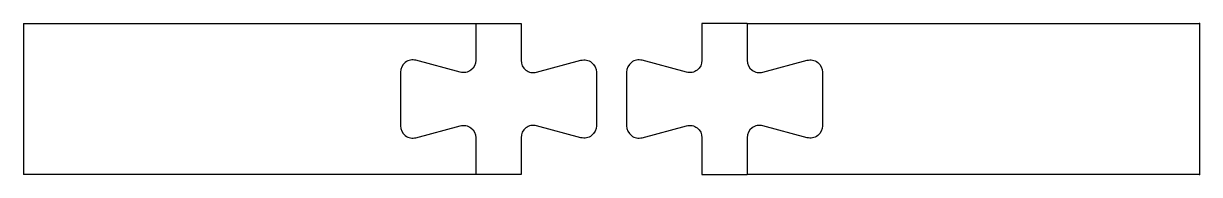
# Model space of a CAD drawing. Extents: x -100 to 290, y -30 to 20.
import ezdxf

# ---------------------------------------------------------------- set-up
doc = ezdxf.new("R2010")
doc.units = 0
doc.layers.add('1', color=7, linetype='CONTINUOUS')

msp = doc.modelspace()

# ---------------------------------------------------------------- linework, layer by layer
at = {"layer": '1', "color": 7, "linetype": 'CONTINUOUS'}
for p, q in [((-99.99508, 20), (50.00492, 20)), ((-99.99508, 20), (-99.99508, -30)), ((50.00492, 20), (65.00492, 20)), ((140.00492, 20), (125.00492, 20)), ((140.00492, 20), (290, 20)), ((290, 20), (290, -30)), ((50.00492, -30), (-99.99508, -30)), ((65.00492, -30), (50.00492, -30)), ((125.00492, -30), (140.00492, -30)), ((290, -30), (140.00492, -30))]:
    msp.add_line(p, q, dxfattribs=at)
for points in [[(50.00492, 20), (50.00492, 7.84322), (50.00492, 7.843224, -0.493145), (44.843762, 3.882928), (44.84376, 3.88293), (30.16608, 7.8158), (30.166078, 7.815802, 0.493145), (25.00492, 3.855506), (25.00492, 3.85551), (25.00492, -13.85551), (25.00492, -13.855506, 0.493145), (30.166078, -17.815802), (30.16608, -17.8158), (44.84376, -13.88293), (44.843762, -13.882928, -0.493145), (50.00492, -17.843224), (50.00492, -17.84322), (50.00492, -30)], [(65.00492, 20), (65.00492, 7.84322), (65.00492, 7.843224, 0.493145), (70.166078, 3.882928), (70.16608, 3.88293), (84.84376, 7.8158), (84.843762, 7.815802, -0.493145), (90.00492, 3.855506), (90.00492, 3.85551), (90.00492, -13.85551), (90.00492, -13.855506, -0.493145), (84.843762, -17.815802), (84.84376, -17.8158), (70.16608, -13.88293), (70.166078, -13.882928, 0.493145), (65.00492, -17.843224), (65.00492, -17.84322), (65.00492, -30)], [(125.00492, 20), (125.00492, 7.84322), (125.00492, 7.843224, -0.493145), (119.843762, 3.882928), (119.84376, 3.88293), (105.16608, 7.8158), (105.166078, 7.815802, 0.493145), (100.00492, 3.855506), (100.00492, 3.85551), (100.00492, -13.85551), (100.00492, -13.855506, 0.493145), (105.166078, -17.815802), (105.16608, -17.8158), (119.84376, -13.88293), (119.843762, -13.882928, -0.493145), (125.00492, -17.843224), (125.00492, -17.84322), (125.00492, -30)], [(140.00492, 20), (140.00492, 7.84322), (140.00492, 7.843224, 0.493145), (145.166078, 3.882928), (145.16608, 3.88293), (159.84376, 7.8158), (159.843762, 7.815802, -0.493145), (165.00492, 3.855506), (165.00492, 3.85551), (165.00492, -13.85551), (165.00492, -13.855506, -0.493145), (159.843762, -17.815802), (159.84376, -17.8158), (145.16608, -13.88293), (145.166078, -13.882928, 0.493145), (140.00492, -17.843224), (140.00492, -17.84322), (140.00492, -30)]]:
    msp.add_lwpolyline(points, format="xyb", dxfattribs=at)
for p in [(290, 20), (290, -30)]:
    msp.add_point(p, dxfattribs=at)

doc.saveas('drawing.dxf')
